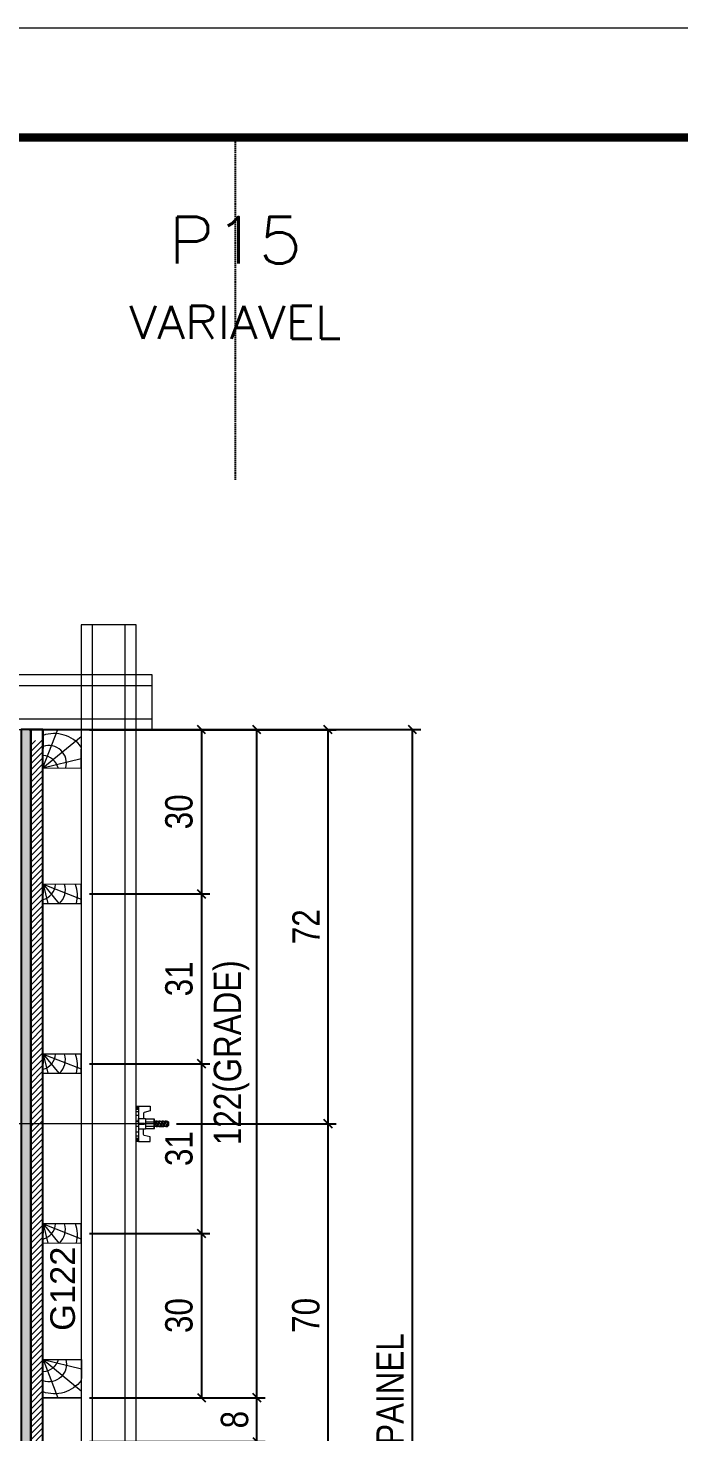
# Model space of a CAD drawing. Header units: millimetres. Extents: x 1945 to 8225, y 304 to 15137.
# Drawn here: x 7418 to 7655, y 7733 to 8246 of the extents above; entities that cross this region are included whole.
import ezdxf
from ezdxf.enums import TextEntityAlignment as Align

# ---------------------------------------------------------------- set-up
doc = ezdxf.new("R2010")
doc.units = ezdxf.units.MM
doc.linetypes.add('DASHED', pattern=[0.75, 0.5, -0.25])
doc.linetypes.add('HIDDEN', pattern=[0.375, 0.25, -0.125])
for name, color, linetype in [('COTA', 241, 'Continuous'), ('Painéis', 200, 'Continuous'), ('SARRAFO', 251, 'Continuous'), ('Texto de Titulo', 7, 'Continuous'), ('Texto Qtd Sarr', 242, 'Continuous'), ('TEXTO_GERAL', 7, 'Continuous')]:
    doc.layers.add(name, color=color, linetype=linetype)
for name, color, linetype, lineweight in [('Folhas', 255, 'Continuous', 9), ('Hachura', 251, 'Continuous', 9), ('Madeira', 126, 'Continuous', 18), ('Perfil Metálico', 224, 'Continuous', 18), ('SARRAFO DE PRESSAO', 251, 'DASHED', 9), ('Texto Seção', 7, 'Continuous', 15)]:
    doc.layers.add(name, color=color, linetype=linetype, lineweight=lineweight)
doc.styles.add('COTA TECNICA 2X', font='techl___.ttf', dxfattribs={"height": 10})
doc.styles.add('ROMANS', font='romans.shx')
doc.styles.add('SANSSERIF', font='sas_____.pfb')
doc.dimstyles.new('SECAO PILAR', dxfattribs={"dimtxt": 10, "dimasz": 3, "dimexe": 3, "dimexo": 3, "dimgap": 3, "dimtad": 1, "dimdec": 1, "dimlfac": 0.5, "dimzin": 12, "dimdsep": 46, "dimtxsty": 'COTA TECNICA 2X', "dimblk1": 'OBLIQUE', "dimblk2": 'OBLIQUE', "dimsah": 1, "dimcen": 0.9, "dimclrd": 256, "dimclre": 256, "dimclrt": 256, "dimadec": 1, "dimazin": 3, "dimtfac": 1, "dimtdec": 1, "dimtmove": 0, "dimatfit": 3, "dimfxl": 1, "dimtolj": 1, "dimtzin": 12, "dimarcsym": 0})

# ---------------------------------------------------------------- blocks, each defined once
blk = doc.blocks.new('9999999999')
at = {"layer": 'Folhas'}
blk.add_lwpolyline([(98138.98, 34190.21), (99623.98, 34190.21), (99623.98, 35240.21), (98138.98, 35240.21)], close=True, dxfattribs=at)
at = {"layer": 'Folhas', "color": 30, "const_width": 3}
blk.add_lwpolyline([(98213.98, 34230.21), (99583.98, 34230.21), (99583.98, 35200.21), (98213.98, 35200.21)], close=True, dxfattribs=at)
blk = doc.blocks.new('titulo1')
at = {"layer": 'Defpoints', "color": 252, "linetype": 'HIDDEN', "ltscale": 2}
blk.add_line((0, 0), (0, 125), dxfattribs=at)
at = {"layer": 'Defpoints', "style": 'ROMANS', "oblique": 15}
blk.add_attdef('FOLHA', text='', height=10, dxfattribs=at).set_placement((0, 15.58), align=Align.MIDDLE_CENTER)
at = {"layer": 'Texto Qtd Sarr', "color": 3, "style": 'ROMANS', "oblique": 15}
for tag, height, p in [('TITULO', 17, (0, 71.45)), ('SEÇÃO', 12, (0, 41.55))]:
    blk.add_attdef(tag, text='', height=height, dxfattribs=at).set_placement(p, align=Align.MIDDLE_CENTER)
blk = doc.blocks.new('_Oblique')
at = {"color": 0, "linetype": 'ByBlock', "lineweight": -2}
blk.add_line((-0.5, -0.5), (0.5, 0.5), dxfattribs=at)
blk = doc.blocks.new('*D714')
at = {"layer": 'COTA', "linetype": 'ByBlock', "lineweight": -2, "transparency": 16777216}
for p, q in [((7471.86, 7845.49), (7530.23, 7845.49)), ((7527.23, 7705.49), (7527.23, 7845.49)), ((7471.86, 7705.49), (7530.23, 7705.49))]:
    blk.add_line(p, q, dxfattribs=at)
at = {"layer": 'Defpoints', "color": 0, "linetype": 'ByBlock', "transparency": 16777216}
for p in [(7468.86, 7845.49), (7527.23, 7845.49), (7468.86, 7705.49)]:
    blk.add_point(p, dxfattribs=at)
at = {"layer": 'COTA', "linetype": 'ByBlock', "lineweight": -2, "transparency": 16777216, "xscale": 3, "yscale": 3, "zscale": 3}
for p, rotation in [((7527.23, 7845.49), 90), ((7527.23, 7705.49), 270)]:
    blk.add_blockref('_Oblique', p, dxfattribs=dict(at, rotation=rotation))
at = {"layer": 'COTA', "linetype": 'ByBlock', "transparency": 16777216, "insert": (7519.13, 7775.49), "char_height": 10, "attachment_point": 5, "rotation": 90, "style": 'COTA TECNICA 2X'}
blk.add_mtext('\\A1;70', dxfattribs=at)
blk = doc.blocks.new('*D715')
at = {"layer": 'COTA', "linetype": 'ByBlock', "lineweight": -2, "transparency": 16777216}
for p, q in [((7418.05, 7989.42), (7561.08, 7989.42)), ((7558.08, 7485.42), (7558.08, 7989.42)), ((7418.05, 7485.42), (7561.08, 7485.42))]:
    blk.add_line(p, q, dxfattribs=at)
at = {"layer": 'Defpoints', "color": 0, "linetype": 'ByBlock', "transparency": 16777216}
for p in [(7415.05, 7989.42), (7558.08, 7989.42), (7415.05, 7485.42)]:
    blk.add_point(p, dxfattribs=at)
at = {"layer": 'COTA', "linetype": 'ByBlock', "lineweight": -2, "transparency": 16777216, "xscale": 3, "yscale": 3, "zscale": 3}
for p, rotation in [((7558.08, 7989.42), 90), ((7558.08, 7485.42), 270)]:
    blk.add_blockref('_Oblique', p, dxfattribs=dict(at, rotation=rotation))
at = {"layer": 'COTA', "linetype": 'ByBlock', "transparency": 16777216, "insert": (7549.97, 7737.42), "char_height": 10, "attachment_point": 5, "rotation": 90, "style": 'COTA TECNICA 2X'}
blk.add_mtext('\\A1;252 PAINEL', dxfattribs=at)
blk = doc.blocks.new('*D723')
at = {"layer": 'COTA', "linetype": 'ByBlock', "lineweight": -2, "transparency": 16777216}
for p, q in [((7440.05, 7989.4), (7530.23, 7989.4)), ((7527.23, 7845.49), (7527.23, 7989.4)), ((7471.86, 7845.49), (7530.23, 7845.49))]:
    blk.add_line(p, q, dxfattribs=at)
at = {"layer": 'Defpoints', "color": 0, "linetype": 'ByBlock', "transparency": 16777216}
for p in [(7437.05, 7989.4), (7527.23, 7989.4), (7468.86, 7845.49)]:
    blk.add_point(p, dxfattribs=at)
at = {"layer": 'COTA', "linetype": 'ByBlock', "lineweight": -2, "transparency": 16777216, "xscale": 3, "yscale": 3, "zscale": 3}
for p, rotation in [((7527.23, 7989.4), 90), ((7527.23, 7845.49), 270)]:
    blk.add_blockref('_Oblique', p, dxfattribs=dict(at, rotation=rotation))
at = {"layer": 'COTA', "linetype": 'ByBlock', "transparency": 16777216, "insert": (7519.16, 7917.45), "char_height": 10, "attachment_point": 5, "rotation": 90, "style": 'COTA TECNICA 2X'}
blk.add_mtext('\\A1;72', dxfattribs=at)
blk = doc.blocks.new('PONTALETE')
at = {"layer": 'Madeira'}
for q in [(2.71, 7), (7, 5.76), (7, 1.74)]:
    blk.add_line((0, 0), q, dxfattribs=at)
blk.add_lwpolyline([(0, 0), (7, 0), (7, 7), (0, 7)], close=True, dxfattribs=at)
for centre, radius, start, end in [((2.04, 0.06), 6.23, 37.2818, 109.0913), ((1.09, 0.9), 3.19, 343.603, 109.9847), ((-0.21, -0.78), 3.09, 14.6322, 86.0383)]:
    blk.add_arc(centre, radius, start, end, dxfattribs=at)
blk = doc.blocks.new('MEIO PONTALETE')
at = {"layer": 'Madeira'}
for q in [(2.71, 7), (3.5, 2.88), (3.5, 0.87)]:
    blk.add_line((0, 0), q, dxfattribs=at)
blk.add_lwpolyline([(0, 0), (3.5, 0), (3.5, 7), (0, 7)], close=True, dxfattribs=at)
for centre, radius, start, end in [((2.04, 0.06), 6.23, 76.4499, 109.0913), ((1.09, 0.9), 3.19, 40.9063, 109.9847), ((-0.21, -0.78), 3.09, 14.6322, 86.0383)]:
    blk.add_arc(centre, radius, start, end, dxfattribs=at)
blk = doc.blocks.new('*D738')
at = {"layer": 'COTA', "lineweight": -2, "transparency": 16777216}
for p, q in [((7440.06, 7989.4), (7483.99, 7989.4)), ((7480.99, 7989.4), (7480.99, 7929.4)), ((7440.05, 7929.4), (7483.99, 7929.4))]:
    blk.add_line(p, q, dxfattribs=at)
at = {"layer": 'Defpoints', "color": 0, "transparency": 16777216}
for p in [(7437.06, 7989.4), (7437.05, 7929.4), (7480.99, 7929.4)]:
    blk.add_point(p, dxfattribs=at)
at = {"layer": 'COTA', "lineweight": -2, "transparency": 16777216, "xscale": 3, "yscale": 3, "zscale": 3}
for p, rotation in [((7480.99, 7989.4), 90), ((7480.99, 7929.4), 270)]:
    blk.add_blockref('_Oblique', p, dxfattribs=dict(at, rotation=rotation))
at = {"layer": 'COTA', "transparency": 16777216, "insert": (7472.77, 7959.4), "char_height": 10, "attachment_point": 5, "rotation": 90, "style": 'COTA TECNICA 2X'}
blk.add_mtext('\\A1;30', dxfattribs=at)
blk = doc.blocks.new('*D739')
at = {"layer": 'COTA', "lineweight": -2, "transparency": 16777216}
for p, q in [((7440.06, 7989.4), (7504.19, 7989.4)), ((7501.19, 7745.41), (7501.19, 7989.4)), ((7440.04, 7745.41), (7504.19, 7745.41))]:
    blk.add_line(p, q, dxfattribs=at)
at = {"layer": 'Defpoints', "color": 0, "transparency": 16777216}
for p in [(7437.06, 7989.4), (7501.19, 7989.4), (7437.04, 7745.41)]:
    blk.add_point(p, dxfattribs=at)
at = {"layer": 'COTA', "lineweight": -2, "transparency": 16777216, "xscale": 3, "yscale": 3, "zscale": 3}
for p, rotation in [((7501.19, 7989.4), 90), ((7501.19, 7745.41), 270)]:
    blk.add_blockref('_Oblique', p, dxfattribs=dict(at, rotation=rotation))
at = {"layer": 'COTA', "transparency": 16777216, "insert": (7491.96, 7871.41), "char_height": 10, "attachment_point": 5, "rotation": 90, "style": 'COTA TECNICA 2X'}
blk.add_mtext('\\A1;122(GRADE)', dxfattribs=at)
blk = doc.blocks.new('*D740')
at = {"layer": 'COTA', "lineweight": -2, "transparency": 16777216}
for p, q in [((7440.05, 7929.4), (7483.99, 7929.4)), ((7480.99, 7929.4), (7480.99, 7867.4)), ((7440.05, 7867.4), (7483.99, 7867.4))]:
    blk.add_line(p, q, dxfattribs=at)
at = {"layer": 'Defpoints', "color": 0, "transparency": 16777216}
for p in [(7437.05, 7929.4), (7437.05, 7867.4), (7480.99, 7867.4)]:
    blk.add_point(p, dxfattribs=at)
at = {"layer": 'COTA', "lineweight": -2, "transparency": 16777216, "xscale": 3, "yscale": 3, "zscale": 3}
for p, rotation in [((7480.99, 7929.4), 90), ((7480.99, 7867.4), 270)]:
    blk.add_blockref('_Oblique', p, dxfattribs=dict(at, rotation=rotation))
at = {"layer": 'COTA', "transparency": 16777216, "insert": (7472.77, 7898.4), "char_height": 10, "attachment_point": 5, "rotation": 90, "style": 'COTA TECNICA 2X'}
blk.add_mtext('\\A1;31', dxfattribs=at)
blk = doc.blocks.new('*D741')
at = {"layer": 'COTA', "lineweight": -2, "transparency": 16777216}
for p, q in [((7440.05, 7867.4), (7483.99, 7867.4)), ((7480.99, 7867.4), (7480.99, 7805.4)), ((7440.05, 7805.4), (7483.99, 7805.4))]:
    blk.add_line(p, q, dxfattribs=at)
at = {"layer": 'Defpoints', "color": 0, "transparency": 16777216}
for p in [(7437.05, 7867.4), (7437.05, 7805.4), (7480.99, 7805.4)]:
    blk.add_point(p, dxfattribs=at)
at = {"layer": 'COTA', "lineweight": -2, "transparency": 16777216, "xscale": 3, "yscale": 3, "zscale": 3}
for p, rotation in [((7480.99, 7867.4), 90), ((7480.99, 7805.4), 270)]:
    blk.add_blockref('_Oblique', p, dxfattribs=dict(at, rotation=rotation))
at = {"layer": 'COTA', "transparency": 16777216, "insert": (7472.77, 7836.4), "char_height": 10, "attachment_point": 5, "rotation": 90, "style": 'COTA TECNICA 2X'}
blk.add_mtext('\\A1;31', dxfattribs=at)
blk = doc.blocks.new('*D742')
at = {"layer": 'COTA', "lineweight": -2, "transparency": 16777216}
for p, q in [((7440.05, 7805.4), (7483.99, 7805.4)), ((7480.99, 7805.4), (7480.99, 7745.41)), ((7440.05, 7745.41), (7483.99, 7745.41))]:
    blk.add_line(p, q, dxfattribs=at)
at = {"layer": 'Defpoints', "color": 0, "transparency": 16777216}
for p in [(7437.05, 7805.4), (7437.05, 7745.41), (7480.99, 7745.41)]:
    blk.add_point(p, dxfattribs=at)
at = {"layer": 'COTA', "lineweight": -2, "transparency": 16777216, "xscale": 3, "yscale": 3, "zscale": 3}
for p, rotation in [((7480.99, 7805.4), 90), ((7480.99, 7745.41), 270)]:
    blk.add_blockref('_Oblique', p, dxfattribs=dict(at, rotation=rotation))
at = {"layer": 'COTA', "transparency": 16777216, "insert": (7472.77, 7775.41), "char_height": 10, "attachment_point": 5, "rotation": 90, "style": 'COTA TECNICA 2X'}
blk.add_mtext('\\A1;30', dxfattribs=at)
blk = doc.blocks.new('*D1520')
at = {"layer": 'COTA', "lineweight": -2, "transparency": 16777216}
for p, q in [((7440.06, 7745.4), (7504.19, 7745.4)), ((7501.19, 7729.4), (7501.19, 7745.4)), ((7440.05, 7729.4), (7504.19, 7729.4))]:
    blk.add_line(p, q, dxfattribs=at)
at = {"layer": 'Defpoints', "color": 0, "transparency": 16777216}
for p in [(7437.06, 7745.4), (7501.19, 7745.4), (7437.05, 7729.4)]:
    blk.add_point(p, dxfattribs=at)
at = {"layer": 'COTA', "lineweight": -2, "transparency": 16777216, "xscale": 3, "yscale": 3, "zscale": 3}
for p, rotation in [((7501.19, 7745.4), 90), ((7501.19, 7729.4), 270)]:
    blk.add_blockref('_Oblique', p, dxfattribs=dict(at, rotation=rotation))
at = {"layer": 'COTA', "transparency": 16777216, "insert": (7493.09, 7737.4), "char_height": 10, "attachment_point": 5, "rotation": 90, "style": 'COTA TECNICA 2X'}
blk.add_mtext('\\A1;8', dxfattribs=at)
blk = doc.blocks.new('C')
at = {"layer": 'Hachura', "color": 0}
for p, q in [((0, 3.22), (0, -3.22)), ((0.45, 3.22), (0, 3.22)), ((0.46, 3.16), (0, 3.16)), ((0.46, 3.05), (0, 3.05)), ((0.46, 2.88), (0, 2.88)), ((0, 2.75), (0, -1.16)), ((0.46, 2.65), (0, 2.65)), ((0.45, -3.23), (0.45, 3.22)), ((0.45, 3.22), (2.58, 3.22)), ((2.58, 3.22), (2.58, 2.39)), ((0.46, 2.23), (0, 2.23)), ((0.46, 1.51), (0, 1.51)), ((0.39, 0.49), (0.17, 0.49)), ((1.74, 0.97), (0.45, 0.97)), ((1.45, 0.1), (0.45, 0.1)), ((1.35, 1.94), (1.35, 0.96)), ((2.58, 2.39), (1.47, 2.09)), ((1.74, -0.97), (1.74, 0.97)), ((1.74, 0.97), (1.74, 0.84)), ((1.74, 0.97), (1.74, 0.84)), ((1.74, 0.84), (3.35, 0.84)), ((3.35, 0.45), (1.74, 0.45)), ((3.32, 0.84), (3.32, -0.84)), ((3.35, 0.84), (3.35, -0.84)), ((3.68, 0.45), (3.35, 0.45)), ((3.84, -0.52), (3.35, 0.45)), ((3.35, 0.06), (3.67, -0.57)), ((3.68, 0.45), (4.16, -0.52)), ((3.72, 0.5), (4.25, -0.57)), ((4.37, -0.55), (3.83, 0.53)), ((4.15, 0.45), (3.93, 0.45)), ((4.42, -0.52), (3.93, 0.45)), ((4.15, 0.45), (4.26, 0.45)), ((4.26, 0.45), (4.74, -0.52)), ((4.3, 0.5), (4.83, -0.57)), ((4.95, -0.55), (4.41, 0.53)), ((4.51, 0.45), (4.84, 0.45)), ((5, -0.52), (4.51, 0.45)), ((4.84, 0.45), (5.32, -0.52)), ((4.88, 0.5), (5.41, -0.57)), ((5.53, -0.55), (4.99, 0.53)), ((5.58, -0.52), (5.09, 0.45)), ((5.42, 0.45), (5.09, 0.45)), ((5.58, -0.52), (5.09, 0.45)), ((5.42, 0.45), (5.74, -0.19)), ((5.46, 0.5), (5.74, -0.07)), ((5.74, 0.19), (5.57, 0.53)), ((5.74, 0.32), (5.68, 0.45)), ((5.68, 0.45), (5.74, 0.45)), ((5.74, 0.45), (5.9, 0.29)), ((5.74, 0.45), (5.74, -0.52)), ((5.9, -0.36), (5.9, 0.29)), ((0.45, 0), (0, 0)), ((0.46, -1.52), (0, -1.52)), ((0.46, -2.23), (0, -2.23)), ((0.08, -0.48), (0.29, -0.48)), ((0.29, -0.48), (0.4, -0.48)), ((0.45, 0), (0.45, -0.97)), ((0.45, -0.16), (1.45, -0.16)), ((0.45, -0.65), (0.45, -0.32)), ((0.45, -3.23), (0.45, -0.65)), ((0.45, -0.97), (1.74, -0.97)), ((1.35, -1.94), (1.35, -0.97)), ((2.58, -2.39), (1.47, -2.1)), ((3.35, -0.32), (1.74, -0.32)), ((3.35, -0.84), (1.74, -0.84)), ((2.58, -3.23), (2.58, -2.39)), ((3.35, -0.07), (3.58, -0.52)), ((3.35, -0.52), (3.58, -0.52)), ((3.84, -0.52), (4.16, -0.52)), ((4.42, -0.52), (4.74, -0.52)), ((4.63, -0.52), (4.74, -0.52)), ((5, -0.52), (5.32, -0.52)), ((5.58, -0.52), (5.74, -0.52)), ((5.74, -0.52), (5.9, -0.36)), ((5.74, -0.52), (5.74, -0.52)), ((0.46, -2.65), (0, -2.65)), ((0.46, -2.88), (0, -2.88)), ((0.46, -3.05), (0, -3.05)), ((0.46, -3.16), (0, -3.16)), ((0, -3.22), (2.57, -3.22))]:
    blk.add_line(p, q, dxfattribs=at)
for centre, radius, start, end in [((1.52, 1.94), 0.161, 104.7436, 180), ((1.44, -0.03), 0.129, 272.695, 87.305), ((3.81, 0.39), 0.143, 25.5688, 154.4312), ((4.39, 0.39), 0.143, 25.5688, 154.4312), ((4.97, 0.39), 0.143, 25.5688, 154.4312), ((5.55, 0.39), 0.143, 25.5688, 154.4312), ((0.17, -0.37), 0.174, 221.744, 317.8592), ((1.52, -1.94), 0.161, 180, 255.2564), ((3.71, -0.4), 0.174, 222.1408, 318.256), ((4.29, -0.4), 0.174, 222.1408, 318.256), ((4.87, -0.4), 0.174, 222.1408, 318.256), ((5.45, -0.4), 0.174, 222.1408, 318.256), ((5.61, -0.4), 0.174, 317.8592, 318.256)]:
    blk.add_arc(centre, radius, start, end, dxfattribs=at)

msp = doc.modelspace()

# ---------------------------------------------------------------- hatches: boundary and pattern name
at = {"layer": 'Hachura'}
h = msp.add_hatch(color=256, dxfattribs=at)
h.dxf.hatch_style = 1
h.paths.add_polyline_path([(7418.65, 7989.42), (7415.05, 7989.42), (7415.05, 7485.42), (7418.65, 7485.42)])
h = msp.add_hatch(dxfattribs=at)
h.set_pattern_fill('ANSI31', color=256, scale=0.5, angle=360, style=0)
h.set_pattern_definition([(45, (18598.9445, -1519.7837), (-1.12253202, 1.12253202), [])])
h.paths.add_polyline_path([(7418.65, 7485.42), (7423.05, 7485.42), (7423.05, 7985.42), (7418.65, 7985.42)])

# ---------------------------------------------------------------- linework, layer by layer
msp.add_line((7467.86, 7845.43), (7328.06, 7845.44), dxfattribs=at)
at = {"layer": 'Madeira'}
for points in [[(7423.05, 7989.42), (7437.05, 7989.4), (7437.05, 7745.41), (7423.05, 7745.42)], [(7423.05, 7745.42), (7437.05, 7745.4), (7437.05, 7485.41), (7423.05, 7485.42)]]:
    msp.add_lwpolyline(points, close=True, dxfattribs=at)
at = {"layer": 'Painéis'}
msp.add_lwpolyline([(7418.65, 7989.42), (7415.05, 7989.42), (7415.05, 7485.42), (7418.65, 7485.42)], close=True, dxfattribs=at)
at = {"layer": 'Perfil Metálico'}
for points in [[(7437.05, 7453.49), (7457.05, 7453.49), (7457.05, 8027.75), (7437.05, 8027.75)], [(7453.05, 8027.75), (7441.05, 8027.75), (7441.05, 7453.49), (7453.05, 7453.49)], [(7462.96, 7989.42), (7462.96, 8009.42), (7068.68, 8009.42), (7068.68, 7989.42)], [(7068.68, 8005.42), (7068.68, 7993.42), (7462.96, 7993.42), (7462.96, 8005.42)]]:
    msp.add_lwpolyline(points, close=True, dxfattribs=at)
at = {"layer": 'SARRAFO'}
msp.add_lwpolyline([(7418.65, 7989.42), (7418.65, 7485.42), (7423.05, 7485.42), (7423.05, 7989.42)], close=True, dxfattribs=at)
msp.add_lwpolyline([(7418.65, 7989.42), (7418.65, 7485.42), (7423.05, 7485.42), (7423.05, 7989.42)], close=True, dxfattribs=at)

# ---------------------------------------------------------------- block references
at = {"layer": 'Hachura', "linetype": 'Continuous', "xscale": -2, "yscale": 2, "zscale": 2, "rotation": 180}
msp.add_blockref('C', (7457.06, 7845.42), dxfattribs=at)
at = {"layer": 'Madeira'}
for name, p, xscale, yscale, zscale, rotation in [('PONTALETE', (7423.05, 7975.42), 2, 2, 2, 359.9370893031033), ('MEIO PONTALETE', (7423.06, 7932.92), 1.999999997962732, 1.999999997962732, 1.999999997962732, 269.9370893031033), ('MEIO PONTALETE', (7423.06, 7870.92), 1.999999997962732, 1.999999997962732, 1.999999997962732, 269.9370893031033), ('MEIO PONTALETE', (7423.06, 7808.92), 1.999999997962732, 1.999999997962732, 1.999999997962732, 269.9370893031033), ('PONTALETE', (7423.07, 7759.42), -2, 2, 2, 179.9370893031033)]:
    msp.add_blockref(name, p, dxfattribs=dict(at, xscale=xscale, yscale=yscale, zscale=zscale, rotation=rotation))
at = {"layer": 'SARRAFO DE PRESSAO', "color": 6, "linetype": 'ByBlock'}
msp.add_blockref('9999999999', (-91425.62, -26994.55), dxfattribs=at)
at = {"layer": 'Texto Seção'}
ref = msp.add_blockref('titulo1', (7493.34, 8080.66), dxfattribs=dict(at, xscale=-1))
ref.add_attrib('TITULO', 'P15', dxfattribs={"layer": 'Texto de Titulo', "color": 7, "height": 17, "style": 'ROMANS', "width": 1.1}).set_placement((7493.34, 8168.16), align=Align.MIDDLE_CENTER)
ref.add_attrib('SEÇÃO', 'VARIAVEL', dxfattribs={"layer": 'Texto de Titulo', "color": 7, "height": 12, "style": 'ROMANS', "width": 1.1}).set_placement((7493.34, 8138.16), align=Align.MIDDLE_CENTER)

# ---------------------------------------------------------------- texts
at = {"layer": 'TEXTO_GERAL', "color": 0, "linetype": 'Continuous', "style": 'SANSSERIF'}
msp.add_text('G122', height=9, rotation=90, dxfattribs=at).set_placement((7430.23, 7769.83), align=Align.MIDDLE_LEFT)

# ---------------------------------------------------------------- dimensions: what is measured, and where the dimension line sits
at = {"layer": 'COTA', "linetype": 'ByBlock'}
dim = msp.add_linear_dim(base=(7558.08, 7989.42), p1=(7415.05, 7485.42), p2=(7415.05, 7989.42), angle=90, text='<> PAINEL', dimstyle='SECAO PILAR', override={"dimtmove": 1}, dxfattribs=at)
dim.commit()
dim.dimension.update_dxf_attribs({"geometry": '*D715', "text_midpoint": (7549.97, 7737.42)})
at = {"layer": 'COTA'}
dim = msp.add_linear_dim(base=(7501.19, 7989.4), p1=(7437.04, 7745.41), p2=(7437.06, 7989.4), angle=270, text='<>(GRADE)', dimstyle='SECAO PILAR', dxfattribs=at)
dim.commit()
dim.dimension.update_dxf_attribs({"geometry": '*D739', "text_midpoint": (7501.19, 7871.41), "dimtype": 160})
at = {"layer": 'COTA', "linetype": 'ByBlock'}
for base, p1, p2, angle, picture, middle in [((7527.23, 7989.4), (7468.86, 7845.49), (7437.05, 7989.4), 270, '*D723', (7519.16, 7917.45)), ((7527.23, 7845.49), (7468.86, 7705.49), (7468.86, 7845.49), 90, '*D714', (7519.13, 7775.49))]:
    dim = msp.add_linear_dim(base=base, p1=p1, p2=p2, angle=angle, dimstyle='SECAO PILAR', override={"dimtmove": 1}, dxfattribs=at)
    dim.commit()
    dim.dimension.update_dxf_attribs({"geometry": picture, "text_midpoint": middle})
at = {"layer": 'COTA'}
for base, p1, p2, angle, picture, middle in [((7480.99, 7929.4), (7437.06, 7989.4), (7437.05, 7929.4), 270, '*D738', (7472.77, 7959.4)), ((7480.99, 7867.4), (7437.05, 7929.4), (7437.05, 7867.4), 270, '*D740', (7472.77, 7898.4)), ((7480.99, 7805.4), (7437.05, 7867.4), (7437.05, 7805.4), 270, '*D741', (7472.77, 7836.4)), ((7480.99, 7745.41), (7437.05, 7805.4), (7437.05, 7745.41), 270, '*D742', (7472.77, 7775.41)), ((7501.19, 7745.4), (7437.05, 7729.4), (7437.06, 7745.4), 90, '*D1520', (7493.09, 7737.4))]:
    dim = msp.add_linear_dim(base=base, p1=p1, p2=p2, angle=angle, dimstyle='SECAO PILAR', dxfattribs=at)
    dim.commit()
    dim.dimension.update_dxf_attribs({"geometry": picture, "text_midpoint": middle})

doc.saveas('drawing.dxf')
